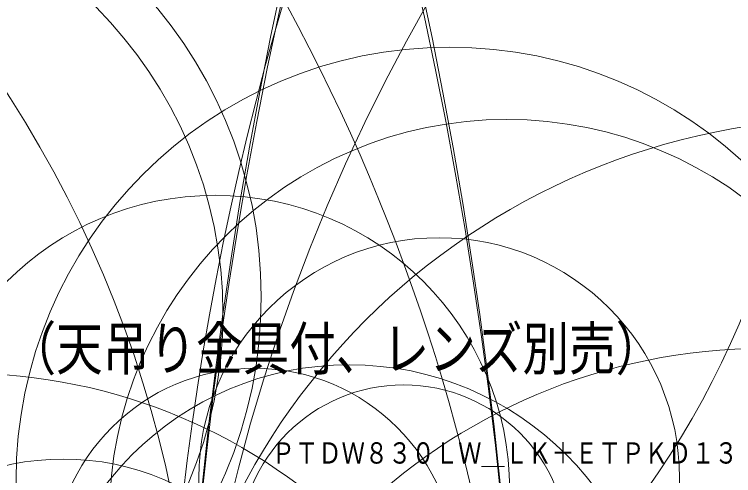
# Model space of a CAD drawing. Units: millimetres, scale not verified. Extents: x -579 to 632, y -295 to 323.
# Drawn here: x 3.24 to 52.6, y 46.12 to 77.79 of the extents above; entities that cross this region are included whole.
import ezdxf
from ezdxf.enums import TextEntityAlignment as Align

# ---------------------------------------------------------------- set-up
doc = ezdxf.new("R2010")
doc.units = ezdxf.units.MM
doc.header["$LTSCALE"] = 0.125
doc.layers.add('0-2_MOJI1', color=7, linetype='Continuous')
doc.layers.add('0-4_TOUROKU', color=7, linetype='Continuous')
doc.layers.add('0-6_GAIKEI', color=1, linetype='Continuous', lineweight=18)
doc.styles.add('ＭＳ ゴシック', font='')
doc.styles.get('ＭＳ ゴシック').set_extended_font_data('MS Gothic')

msp = doc.modelspace()

# ---------------------------------------------------------------- linework, layer by layer
at = {"layer": '0-6_GAIKEI'}
for centre, radius in [((-270.2515, 14.0454), 308.4259), ((323.1453, 14.0453), 308.584), ((312.4459, 14.0448), 297.8996), ((-259.2113, 14.0451), 297.4007), ((215.021, 21.4887), 201.537), ((38.6061, 86.3614), 70.3409), ((-96.2014, 14.3289), 134.3757), ((143.8081, 14.3259), 129.2616), ((-1.962, 79.7212), 59.6214), ((-65.102, 28.4614), 80.8031), ((-10.9263, 58.3901), 31.1097), ((-12.1915, 57.2397), 29.7486), ((33.1067, 45.7926), 29.7469), ((60.8546, 23.2875), 47.3848), ((37.0256, 43.3129), 27.2605), ((17.0192, 45.151), 20.2158), ((32.3952, 45.9559), 16.4978), ((54.7489, 14.6618), 40.1869), ((19.7202, 39.6368), 13.8489), ((-0.2994, 14.656), 38.4881), ((29.9565, 41.0763), 11.2722)]:
    msp.add_circle(centre, radius, dxfattribs=at)
at = {"layer": '0-6_GAIKEI', "color": 7}
for centre, radius in [((26.2229, 32.6702), 21.0597), ((6.6077, 29.7376), 17.5187)]:
    msp.add_circle(centre, radius, dxfattribs=at)

# ---------------------------------------------------------------- texts
at = {"layer": '0-2_MOJI1', "style": 'ＭＳ ゴシック', "width": 0.8}
msp.add_text('ＤＬＰ方式プロジェクター（天吊り金具付、レンズ別売）', height=2.933, dxfattribs=at).set_placement((-35.5007, 52.5001), align=Align.BOTTOM_LEFT)
at = {"layer": '0-4_TOUROKU', "style": 'ＭＳ ゴシック', "width": 0.8}
msp.add_text('ＰＴＤＷ８３０ＬＷ＿ＬＫ＋ＥＴＰＫＤ１３０Ｂ', height=1.466, dxfattribs=at).set_placement((20.8993, 46.5001), align=Align.BOTTOM_LEFT)

doc.saveas('drawing.dxf')
